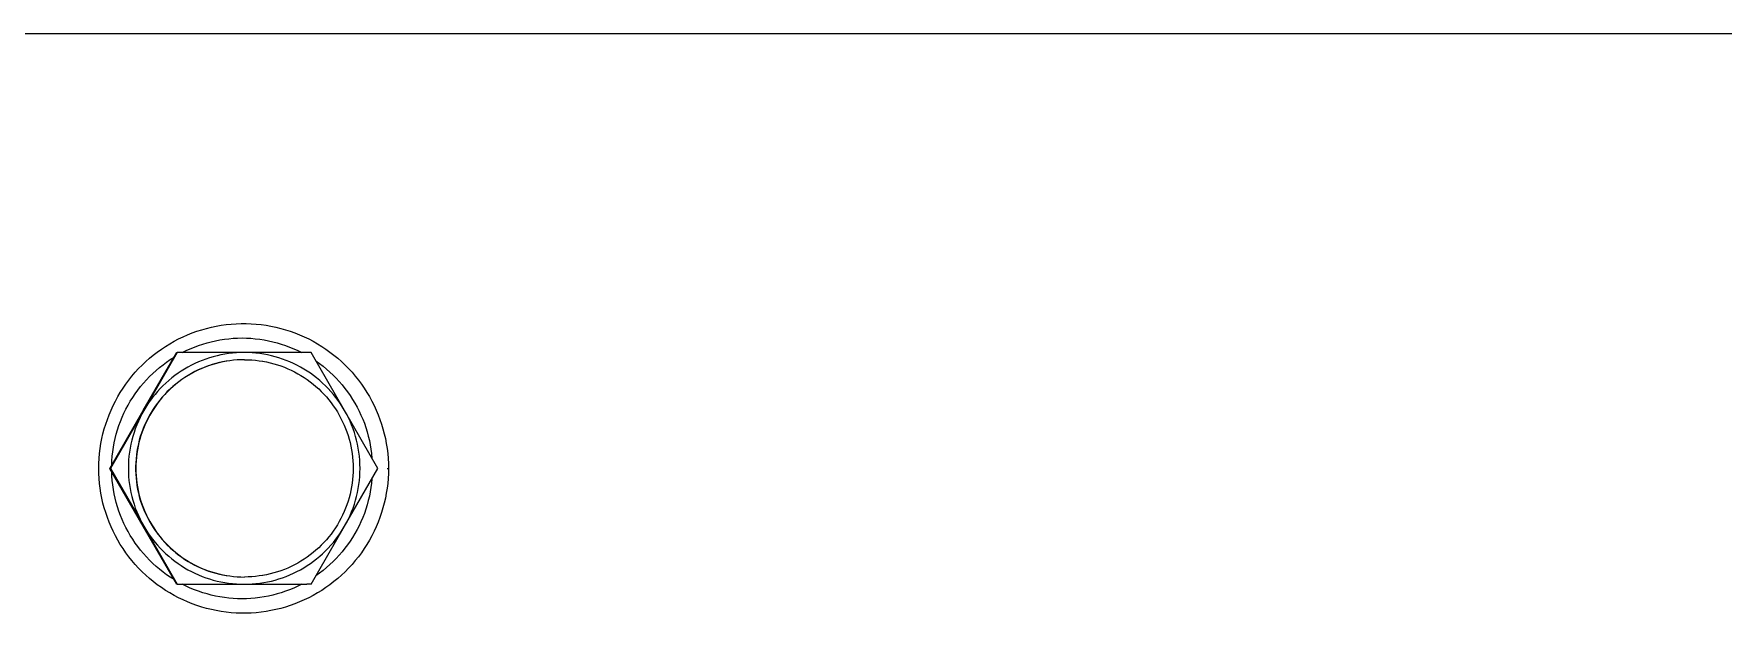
# Model space of a CAD drawing. Header units: inches. Extents: x -6 to 195, y -3 to 126.
# Drawn here: x 169.101 to 171.398, y 124.065 to 124.852 of the extents above; entities that cross this region are included whole.
import ezdxf

# ---------------------------------------------------------------- set-up
doc = ezdxf.new("R2010")
doc.units = ezdxf.units.IN
doc.layers.add('ZANO_R', color=7, linetype='Continuous', lineweight=0)

msp = doc.modelspace()

# ---------------------------------------------------------------- linework, layer by layer
at = {"layer": 'ZANO_R'}
for p, q in [((181.78803, 124.85223), (164.85911, 124.85223)), ((169.34946, 124.45499), (169.35615, 124.45616)), ((169.35615, 124.45616), (169.36288, 124.45709)), ((169.36288, 124.45709), (169.36964, 124.4578)), ((169.36964, 124.4578), (169.37642, 124.45826)), ((169.37642, 124.45826), (169.38321, 124.4585)), ((169.38321, 124.4585), (169.39001, 124.4585)), ((169.39001, 124.4585), (169.3968, 124.45826)), ((169.3968, 124.45826), (169.40358, 124.4578)), ((169.40358, 124.4578), (169.41034, 124.45709)), ((169.41034, 124.45709), (169.41707, 124.45616)), ((169.41707, 124.45616), (169.42377, 124.45499)), ((169.28623, 124.43101), (169.29214, 124.43438)), ((169.29214, 124.43438), (169.29815, 124.43753)), ((169.29815, 124.43753), (169.30428, 124.44048)), ((169.30428, 124.44048), (169.3105, 124.44322)), ((169.3105, 124.44322), (169.31681, 124.44574)), ((169.31681, 124.44574), (169.3232, 124.44804)), ((169.3232, 124.44804), (169.32967, 124.45011)), ((169.32967, 124.45011), (169.33621, 124.45197)), ((169.33621, 124.45197), (169.34281, 124.45359)), ((169.33688, 124.43233), (169.3427, 124.43385)), ((169.3427, 124.43385), (169.34858, 124.43517)), ((169.34281, 124.45359), (169.34946, 124.45499)), ((169.34858, 124.43517), (169.3545, 124.43629)), ((169.3545, 124.43629), (169.36045, 124.43721)), ((169.36045, 124.43721), (169.36643, 124.43792)), ((169.36643, 124.43792), (169.37243, 124.43843)), ((169.37243, 124.43843), (169.37844, 124.43874)), ((169.37844, 124.43874), (169.38446, 124.43884)), ((169.38446, 124.43884), (169.39048, 124.43874)), ((169.39048, 124.43874), (169.3965, 124.43843)), ((169.3965, 124.43843), (169.4025, 124.43792)), ((169.4025, 124.43792), (169.40848, 124.43721)), ((169.40848, 124.43721), (169.41443, 124.43629)), ((169.41443, 124.43629), (169.42035, 124.43517)), ((169.42035, 124.43517), (169.42622, 124.43385)), ((169.42377, 124.45499), (169.43042, 124.45359)), ((169.42622, 124.43385), (169.43205, 124.43233)), ((169.43042, 124.45359), (169.43701, 124.45197)), ((169.43701, 124.45197), (169.44355, 124.45011)), ((169.44355, 124.45011), (169.45002, 124.44804)), ((169.45002, 124.44804), (169.45642, 124.44574)), ((169.45642, 124.44574), (169.46273, 124.44322)), ((169.46273, 124.44322), (169.46895, 124.44048)), ((169.46895, 124.44048), (169.47507, 124.43753)), ((169.47507, 124.43753), (169.48109, 124.43438)), ((169.48109, 124.43438), (169.48699, 124.43101)), ((169.25023, 124.34042), (169.29576, 124.41916)), ((169.29641, 124.41916), (169.25102, 124.34042)), ((169.25355, 124.40675), (169.25864, 124.41125)), ((169.25864, 124.41125), (169.26388, 124.41558)), ((169.26388, 124.41558), (169.26926, 124.41973)), ((169.26926, 124.41973), (169.27479, 124.42368)), ((169.27479, 124.42368), (169.28045, 124.42745)), ((169.28045, 124.42745), (169.28623, 124.43101)), ((169.28698, 124.40961), (169.29213, 124.41288)), ((169.29576, 124.41916), (169.29641, 124.41916)), ((169.3874, 124.41916), (169.29641, 124.41916)), ((169.3033, 124.41916), (169.3087, 124.42183)), ((169.3087, 124.42183), (169.31418, 124.42431)), ((169.31418, 124.42431), (169.31975, 124.4266)), ((169.31975, 124.4266), (169.32539, 124.42871)), ((169.32539, 124.42871), (169.33111, 124.43062)), ((169.33521, 124.41026), (169.33022, 124.40841)), ((169.33111, 124.43062), (169.33688, 124.43233)), ((169.34026, 124.41194), (169.33521, 124.41026)), ((169.34536, 124.41344), (169.34026, 124.41194)), ((169.35051, 124.41478), (169.34536, 124.41344)), ((169.3557, 124.41593), (169.35051, 124.41478)), ((169.36093, 124.41692), (169.3557, 124.41593)), ((169.36619, 124.41772), (169.36093, 124.41692)), ((169.37147, 124.41835), (169.36619, 124.41772)), ((169.37677, 124.4188), (169.37147, 124.41835)), ((169.38208, 124.41907), (169.37677, 124.4188)), ((169.3874, 124.41916), (169.38208, 124.41907)), ((169.39272, 124.41907), (169.3874, 124.41916)), ((169.47274, 124.41916), (169.3874, 124.41916)), ((169.39803, 124.4188), (169.39272, 124.41907)), ((169.40333, 124.41835), (169.39803, 124.4188)), ((169.40862, 124.41772), (169.40333, 124.41835)), ((169.41388, 124.41692), (169.40862, 124.41772)), ((169.4191, 124.41593), (169.41388, 124.41692)), ((169.42429, 124.41478), (169.4191, 124.41593)), ((169.42944, 124.41344), (169.42429, 124.41478)), ((169.43455, 124.41194), (169.42944, 124.41344)), ((169.43205, 124.43233), (169.43782, 124.43062)), ((169.43959, 124.41026), (169.43455, 124.41194)), ((169.43782, 124.43062), (169.44353, 124.42871)), ((169.44458, 124.40841), (169.43959, 124.41026)), ((169.44353, 124.42871), (169.44917, 124.4266)), ((169.44917, 124.4266), (169.45474, 124.42431)), ((169.45474, 124.42431), (169.46023, 124.42183)), ((169.46023, 124.42183), (169.46563, 124.41916)), ((169.47825, 124.41916), (169.47274, 124.41916)), ((169.52378, 124.34042), (169.47825, 124.41916)), ((169.48699, 124.43101), (169.49278, 124.42745)), ((169.49278, 124.42745), (169.49844, 124.42368)), ((169.49844, 124.42368), (169.50396, 124.41973)), ((169.50396, 124.41973), (169.50935, 124.41558)), ((169.50935, 124.41558), (169.51458, 124.41125)), ((169.51458, 124.41125), (169.51967, 124.40675)), ((169.23061, 124.38174), (169.23485, 124.38705)), ((169.23485, 124.38705), (169.23927, 124.39221)), ((169.23927, 124.39221), (169.24386, 124.39722)), ((169.24386, 124.39722), (169.24863, 124.40207)), ((169.24863, 124.40207), (169.25355, 124.40675)), ((169.25872, 124.38648), (169.26309, 124.39074)), ((169.26309, 124.39074), (169.2676, 124.39484)), ((169.2676, 124.39484), (169.27225, 124.39878)), ((169.27225, 124.39878), (169.27704, 124.40256)), ((169.27704, 124.40256), (169.28195, 124.40617)), ((169.28195, 124.40617), (169.28698, 124.40961)), ((169.29313, 124.38782), (169.28892, 124.38456)), ((169.29744, 124.39093), (169.29313, 124.38782)), ((169.30186, 124.3939), (169.29744, 124.39093)), ((169.30637, 124.39671), (169.30186, 124.3939)), ((169.31098, 124.39937), (169.30637, 124.39671)), ((169.31117, 124.3881), (169.30681, 124.38536)), ((169.31114, 124.38782), (169.30688, 124.38513)), ((169.31567, 124.40187), (169.31098, 124.39937)), ((169.31549, 124.39037), (169.31114, 124.38782)), ((169.31562, 124.39068), (169.31117, 124.3881)), ((169.31993, 124.39276), (169.31549, 124.39037)), ((169.32016, 124.3931), (169.31562, 124.39068)), ((169.32045, 124.40422), (169.31567, 124.40187)), ((169.32444, 124.39501), (169.31993, 124.39276)), ((169.32478, 124.39536), (169.32016, 124.3931)), ((169.3253, 124.4064), (169.32045, 124.40422)), ((169.32903, 124.39709), (169.32444, 124.39501)), ((169.32947, 124.39747), (169.32478, 124.39536)), ((169.33022, 124.40841), (169.3253, 124.4064)), ((169.33369, 124.39902), (169.32903, 124.39709)), ((169.33424, 124.3994), (169.32947, 124.39747)), ((169.33841, 124.40079), (169.33369, 124.39902)), ((169.33907, 124.40117), (169.33424, 124.3994)), ((169.34319, 124.4024), (169.33841, 124.40079)), ((169.34396, 124.40277), (169.33907, 124.40117)), ((169.34802, 124.40384), (169.34319, 124.4024)), ((169.3489, 124.4042), (169.34396, 124.40277)), ((169.35289, 124.40512), (169.34802, 124.40384)), ((169.35389, 124.40546), (169.3489, 124.4042)), ((169.35781, 124.40623), (169.35289, 124.40512)), ((169.35892, 124.40654), (169.35389, 124.40546)), ((169.36276, 124.40717), (169.35781, 124.40623)), ((169.36398, 124.40744), (169.35892, 124.40654)), ((169.36774, 124.40794), (169.36276, 124.40717)), ((169.37275, 124.40854), (169.36774, 124.40794)), ((169.37777, 124.40897), (169.37275, 124.40854)), ((169.38281, 124.40923), (169.37777, 124.40897)), ((169.38785, 124.40932), (169.38281, 124.40923)), ((169.38785, 124.40932), (169.39289, 124.40923)), ((169.39289, 124.40923), (169.39792, 124.40897)), ((169.39792, 124.40897), (169.40295, 124.40854)), ((169.40295, 124.40854), (169.40795, 124.40794)), ((169.40795, 124.40794), (169.41293, 124.40717)), ((169.41209, 124.40731), (169.41471, 124.40685)), ((169.41293, 124.40717), (169.41789, 124.40623)), ((169.41789, 124.40623), (169.4228, 124.40512)), ((169.4228, 124.40512), (169.42768, 124.40384)), ((169.42768, 124.40384), (169.43251, 124.4024)), ((169.43251, 124.4024), (169.43729, 124.40079)), ((169.43729, 124.40079), (169.44201, 124.39902)), ((169.44201, 124.39902), (169.44667, 124.39709)), ((169.44951, 124.4064), (169.44458, 124.40841)), ((169.44667, 124.39709), (169.45126, 124.39501)), ((169.45436, 124.40422), (169.44951, 124.4064)), ((169.45126, 124.39501), (169.45577, 124.39276)), ((169.45913, 124.40187), (169.45436, 124.40422)), ((169.45577, 124.39276), (169.46021, 124.39037)), ((169.46383, 124.39937), (169.45913, 124.40187)), ((169.46021, 124.39037), (169.46456, 124.38782)), ((169.46843, 124.39671), (169.46383, 124.39937)), ((169.46456, 124.38782), (169.46882, 124.38513)), ((169.47295, 124.3939), (169.46843, 124.39671)), ((169.47737, 124.39093), (169.47295, 124.3939)), ((169.48168, 124.38782), (169.47737, 124.39093)), ((169.48589, 124.38456), (169.48168, 124.38782)), ((169.48495, 124.40759), (169.48988, 124.40407)), ((169.48988, 124.40407), (169.49468, 124.40039)), ((169.49468, 124.40039), (169.49935, 124.39654)), ((169.49935, 124.39654), (169.50389, 124.39254)), ((169.50389, 124.39254), (169.50829, 124.38838)), ((169.50829, 124.38838), (169.51254, 124.38408)), ((169.51967, 124.40675), (169.5246, 124.40207)), ((169.5246, 124.40207), (169.52936, 124.39722)), ((169.52936, 124.39722), (169.53396, 124.39221)), ((169.53396, 124.39221), (169.53837, 124.38705)), ((169.53837, 124.38705), (169.54261, 124.38174)), ((169.21557, 124.35912), (169.21904, 124.36497)), ((169.21904, 124.36497), (169.2227, 124.37069)), ((169.2227, 124.37069), (169.22656, 124.37628)), ((169.22656, 124.37628), (169.23061, 124.38174)), ((169.23921, 124.36311), (169.24279, 124.36805)), ((169.24279, 124.36805), (169.24653, 124.37286)), ((169.24653, 124.37286), (169.25044, 124.37754)), ((169.25044, 124.37754), (169.2545, 124.38208)), ((169.2545, 124.38208), (169.25872, 124.38648)), ((169.26966, 124.36626), (169.2662, 124.36222)), ((169.27326, 124.37018), (169.26966, 124.36626)), ((169.27699, 124.37397), (169.27326, 124.37018)), ((169.28085, 124.37763), (169.27699, 124.37397)), ((169.28289, 124.36593), (169.27933, 124.36223)), ((169.28345, 124.36607), (169.27995, 124.36245)), ((169.28483, 124.38117), (169.28085, 124.37763)), ((169.28659, 124.36951), (169.28289, 124.36593)), ((169.28708, 124.36958), (169.28345, 124.36607)), ((169.28892, 124.38456), (169.28483, 124.38117)), ((169.29041, 124.37296), (169.28659, 124.36951)), ((169.29082, 124.37295), (169.28708, 124.36958)), ((169.29434, 124.37627), (169.29041, 124.37296)), ((169.29468, 124.3762), (169.29082, 124.37295)), ((169.29839, 124.37945), (169.29434, 124.37627)), ((169.29864, 124.37932), (169.29468, 124.3762)), ((169.30255, 124.38248), (169.29839, 124.37945)), ((169.30271, 124.38229), (169.29864, 124.37932)), ((169.30681, 124.38536), (169.30255, 124.38248)), ((169.30688, 124.38513), (169.30271, 124.38229)), ((169.46882, 124.38513), (169.47299, 124.38229)), ((169.47299, 124.38229), (169.47706, 124.37932)), ((169.47706, 124.37932), (169.48102, 124.3762)), ((169.48102, 124.3762), (169.48488, 124.37295)), ((169.48488, 124.37295), (169.48862, 124.36958)), ((169.48998, 124.38117), (169.48589, 124.38456)), ((169.48862, 124.36958), (169.49224, 124.36607)), ((169.49396, 124.37763), (169.48998, 124.38117)), ((169.49224, 124.36607), (169.49575, 124.36245)), ((169.49781, 124.37397), (169.49396, 124.37763)), ((169.50154, 124.37018), (169.49781, 124.37397)), ((169.50514, 124.36626), (169.50154, 124.37018)), ((169.50861, 124.36222), (169.50514, 124.36626)), ((169.51254, 124.38408), (169.51665, 124.37964)), ((169.51665, 124.37964), (169.5206, 124.37505)), ((169.5206, 124.37505), (169.52439, 124.37034)), ((169.52439, 124.37034), (169.52802, 124.36549)), ((169.52802, 124.36549), (169.53149, 124.36053)), ((169.54261, 124.38174), (169.54666, 124.37628)), ((169.54666, 124.37628), (169.55052, 124.37069)), ((169.55052, 124.37069), (169.55419, 124.36497)), ((169.55419, 124.36497), (169.55765, 124.35912)), ((169.20642, 124.34092), (169.20926, 124.34709)), ((169.20926, 124.34709), (169.21231, 124.35316)), ((169.21231, 124.35316), (169.21557, 124.35912)), ((169.22399, 124.33675), (169.22667, 124.34222)), ((169.22667, 124.34222), (169.22953, 124.3476)), ((169.22953, 124.3476), (169.23258, 124.35288)), ((169.23258, 124.35288), (169.23581, 124.35806)), ((169.23581, 124.35806), (169.23921, 124.36311)), ((169.25376, 124.34498), (169.25102, 124.34042)), ((169.25665, 124.34945), (169.25376, 124.34498)), ((169.25969, 124.35381), (169.25665, 124.34945)), ((169.26287, 124.35807), (169.25969, 124.35381)), ((169.26353, 124.34197), (169.26081, 124.3376)), ((169.2644, 124.34265), (169.2617, 124.33839)), ((169.2662, 124.36222), (169.26287, 124.35807)), ((169.2664, 124.34623), (169.26353, 124.34197)), ((169.26723, 124.34682), (169.2644, 124.34265)), ((169.26942, 124.3504), (169.2664, 124.34623)), ((169.27021, 124.35089), (169.26723, 124.34682)), ((169.27259, 124.35446), (169.26942, 124.3504)), ((169.27332, 124.35485), (169.27021, 124.35089)), ((169.27589, 124.3584), (169.27259, 124.35446)), ((169.27657, 124.35871), (169.27332, 124.35485)), ((169.27933, 124.36223), (169.27589, 124.3584)), ((169.27995, 124.36245), (169.27657, 124.35871)), ((169.49575, 124.36245), (169.49912, 124.35871)), ((169.49912, 124.35871), (169.50237, 124.35485)), ((169.50237, 124.35485), (169.50549, 124.35089)), ((169.50549, 124.35089), (169.50846, 124.34682)), ((169.50846, 124.34682), (169.5113, 124.34265)), ((169.51193, 124.35807), (169.50861, 124.36222)), ((169.5113, 124.34265), (169.51399, 124.33839)), ((169.51512, 124.35381), (169.51193, 124.35807)), ((169.51816, 124.34945), (169.51512, 124.35381)), ((169.52105, 124.34498), (169.51816, 124.34945)), ((169.52378, 124.34042), (169.52105, 124.34498)), ((169.53149, 124.36053), (169.53478, 124.35545)), ((169.53478, 124.35545), (169.53789, 124.35026)), ((169.53789, 124.35026), (169.54083, 124.34497)), ((169.54083, 124.34497), (169.54358, 124.33958)), ((169.55765, 124.35912), (169.56091, 124.35316)), ((169.56091, 124.35316), (169.56397, 124.34709)), ((169.56397, 124.34709), (169.56681, 124.34092)), ((169.19722, 124.31536), (169.19919, 124.32186)), ((169.19919, 124.32186), (169.20138, 124.32829)), ((169.20138, 124.32829), (169.20379, 124.33465)), ((169.20379, 124.33465), (169.20642, 124.34092)), ((169.20484, 124.26168), (169.25023, 124.34042)), ((169.25102, 124.34042), (169.20549, 124.26168)), ((169.2152, 124.31402), (169.21711, 124.31981)), ((169.21711, 124.31981), (169.2192, 124.32553)), ((169.2192, 124.32553), (169.2215, 124.33118)), ((169.2215, 124.33118), (169.22399, 124.33675)), ((169.24139, 124.32067), (169.23942, 124.31554)), ((169.24354, 124.32573), (169.24139, 124.32067)), ((169.24586, 124.33071), (169.24354, 124.32573)), ((169.24836, 124.33561), (169.24586, 124.33071)), ((169.25102, 124.34042), (169.24836, 124.33561)), ((169.25149, 124.31927), (169.24956, 124.3145)), ((169.25243, 124.3205), (169.2505, 124.31584)), ((169.25358, 124.32397), (169.25149, 124.31927)), ((169.25452, 124.32509), (169.25243, 124.3205)), ((169.25583, 124.3286), (169.25358, 124.32397)), ((169.25676, 124.3296), (169.25452, 124.32509)), ((169.25824, 124.33314), (169.25583, 124.3286)), ((169.25916, 124.33404), (169.25676, 124.3296)), ((169.26081, 124.3376), (169.25824, 124.33314)), ((169.2617, 124.33839), (169.25916, 124.33404)), ((169.51399, 124.33839), (169.51654, 124.33404)), ((169.51654, 124.33404), (169.51893, 124.3296)), ((169.51893, 124.3296), (169.52118, 124.32509)), ((169.52118, 124.32509), (169.52326, 124.3205)), ((169.52326, 124.3205), (169.52519, 124.31584)), ((169.52645, 124.33561), (169.52378, 124.34042)), ((169.56917, 124.26168), (169.52378, 124.34042)), ((169.52894, 124.33071), (169.52645, 124.33561)), ((169.53127, 124.32573), (169.52894, 124.33071)), ((169.53341, 124.32067), (169.53127, 124.32573)), ((169.53538, 124.31554), (169.53341, 124.32067)), ((169.54358, 124.33958), (169.54615, 124.3341)), ((169.54615, 124.3341), (169.54853, 124.32854)), ((169.54853, 124.32854), (169.55072, 124.3229)), ((169.55072, 124.3229), (169.55271, 124.31718)), ((169.56681, 124.34092), (169.56944, 124.33465)), ((169.56944, 124.33465), (169.57185, 124.32829)), ((169.57185, 124.32829), (169.57404, 124.32186)), ((169.57404, 124.32186), (169.576, 124.31536)), ((169.19164, 124.28877), (169.19269, 124.29549)), ((169.19269, 124.29549), (169.19397, 124.30216)), ((169.19397, 124.30216), (169.19548, 124.30879)), ((169.19548, 124.30879), (169.19722, 124.31536)), ((169.20962, 124.2903), (169.21071, 124.2963)), ((169.21071, 124.2963), (169.21201, 124.30225)), ((169.21201, 124.30225), (169.2135, 124.30816)), ((169.2135, 124.30816), (169.2152, 124.31402)), ((169.2346, 124.29978), (169.23337, 124.29442)), ((169.23602, 124.30509), (169.2346, 124.29978)), ((169.23763, 124.31034), (169.23602, 124.30509)), ((169.23942, 124.31554), (169.23763, 124.31034)), ((169.24441, 124.29663), (169.2433, 124.29172)), ((169.2448, 124.29983), (169.24356, 124.29483)), ((169.24569, 124.30151), (169.24441, 124.29663)), ((169.24622, 124.30477), (169.2448, 124.29983)), ((169.24713, 124.30634), (169.24569, 124.30151)), ((169.24781, 124.30967), (169.24622, 124.30477)), ((169.24874, 124.31112), (169.24713, 124.30634)), ((169.24956, 124.3145), (169.24781, 124.30967)), ((169.2505, 124.31584), (169.24874, 124.31112)), ((169.52519, 124.31584), (169.52696, 124.31112)), ((169.52696, 124.31112), (169.52857, 124.30634)), ((169.52857, 124.30634), (169.53001, 124.30151)), ((169.53001, 124.30151), (169.53129, 124.29663)), ((169.53129, 124.29663), (169.5324, 124.29172)), ((169.53717, 124.31034), (169.53538, 124.31554)), ((169.53878, 124.30509), (169.53717, 124.31034)), ((169.5402, 124.29978), (169.53878, 124.30509)), ((169.54144, 124.29442), (169.5402, 124.29978)), ((169.55271, 124.31718), (169.55451, 124.3114)), ((169.55451, 124.3114), (169.55611, 124.30557)), ((169.55611, 124.30557), (169.5575, 124.29968)), ((169.5575, 124.29968), (169.5587, 124.29375)), ((169.576, 124.31536), (169.57774, 124.30879)), ((169.57774, 124.30879), (169.57925, 124.30216)), ((169.57925, 124.30216), (169.58054, 124.29549)), ((169.58054, 124.29549), (169.58159, 124.28877)), ((169.18988, 124.26847), (169.19023, 124.27526)), ((169.19023, 124.27526), (169.19082, 124.28203)), ((169.19082, 124.28203), (169.19164, 124.28877)), ((169.20735, 124.26604), (169.20761, 124.27213)), ((169.20761, 124.27213), (169.20807, 124.27821)), ((169.20807, 124.27821), (169.20874, 124.28426)), ((169.20874, 124.28426), (169.20962, 124.2903)), ((169.23031, 124.27266), (169.23002, 124.26717)), ((169.23079, 124.27814), (169.23031, 124.27266)), ((169.23146, 124.28359), (169.23079, 124.27814)), ((169.23232, 124.28902), (169.23146, 124.28359)), ((169.23337, 124.29442), (169.23232, 124.28902)), ((169.24035, 124.27452), (169.23999, 124.26939)), ((169.24089, 124.27964), (169.24035, 124.27452)), ((169.24099, 124.27678), (169.24056, 124.27175)), ((169.2416, 124.28473), (169.24089, 124.27964)), ((169.24159, 124.28178), (169.24099, 124.27678)), ((169.24236, 124.28676), (169.24159, 124.28178)), ((169.24249, 124.2898), (169.2416, 124.28473)), ((169.2433, 124.29172), (169.24236, 124.28676)), ((169.24356, 124.29483), (169.24249, 124.2898)), ((169.5324, 124.29172), (169.53334, 124.28676)), ((169.53334, 124.28676), (169.53411, 124.28178)), ((169.53411, 124.28178), (169.53471, 124.27678)), ((169.53471, 124.27678), (169.53514, 124.27175)), ((169.54249, 124.28902), (169.54144, 124.29442)), ((169.54335, 124.28359), (169.54249, 124.28902)), ((169.54402, 124.27814), (169.54335, 124.28359)), ((169.5445, 124.27266), (169.54402, 124.27814)), ((169.54479, 124.26717), (169.5445, 124.27266)), ((169.5587, 124.29375), (169.5597, 124.28778)), ((169.5597, 124.28778), (169.56048, 124.28178)), ((169.56048, 124.28178), (169.56107, 124.27575)), ((169.58159, 124.28877), (169.58241, 124.28203)), ((169.58241, 124.28203), (169.58299, 124.27526)), ((169.58299, 124.27526), (169.58334, 124.26847)), ((169.18976, 124.26168), (169.18988, 124.26847)), ((169.18988, 124.25488), (169.18976, 124.26168)), ((169.19023, 124.2481), (169.18988, 124.25488)), ((169.25023, 124.18294), (169.20484, 124.26168)), ((169.20484, 124.26168), (169.20549, 124.26168)), ((169.20549, 124.26168), (169.25102, 124.18294)), ((169.20761, 124.25123), (169.20735, 124.25732)), ((169.20807, 124.24515), (169.20761, 124.25123)), ((169.23002, 124.26717), (169.22992, 124.26168)), ((169.22992, 124.26168), (169.23002, 124.25618)), ((169.23002, 124.25618), (169.23031, 124.25069)), ((169.23031, 124.25069), (169.23079, 124.24522)), ((169.23999, 124.26939), (169.23981, 124.26425)), ((169.23981, 124.26425), (169.23981, 124.25911)), ((169.23981, 124.25911), (169.23999, 124.25396)), ((169.23999, 124.25396), (169.24035, 124.24883)), ((169.2403, 124.26672), (169.24021, 124.26168)), ((169.24021, 124.26168), (169.2403, 124.25664)), ((169.24056, 124.27175), (169.2403, 124.26672)), ((169.2403, 124.25664), (169.24056, 124.2516)), ((169.24056, 124.2516), (169.24099, 124.24658)), ((169.52378, 124.18294), (169.56917, 124.26168)), ((169.53514, 124.2516), (169.53471, 124.24658)), ((169.53514, 124.27175), (169.5354, 124.26672)), ((169.5354, 124.25664), (169.53514, 124.2516)), ((169.5354, 124.26672), (169.53549, 124.26168)), ((169.53549, 124.26168), (169.5354, 124.25664)), ((169.54402, 124.24522), (169.5445, 124.25069)), ((169.5445, 124.25069), (169.54479, 124.25618)), ((169.54488, 124.26168), (169.54479, 124.26717)), ((169.54479, 124.25618), (169.54488, 124.26168)), ((169.58188, 124.26168), (169.58346, 124.26168)), ((169.58334, 124.25488), (169.58299, 124.2481)), ((169.58334, 124.26847), (169.58346, 124.26168)), ((169.58346, 124.26168), (169.58334, 124.25488)), ((169.19082, 124.24133), (169.19023, 124.2481)), ((169.19164, 124.23458), (169.19082, 124.24133)), ((169.19269, 124.22787), (169.19164, 124.23458)), ((169.19397, 124.22119), (169.19269, 124.22787)), ((169.20874, 124.23909), (169.20807, 124.24515)), ((169.20962, 124.23306), (169.20874, 124.23909)), ((169.21071, 124.22706), (169.20962, 124.23306)), ((169.21201, 124.2211), (169.21071, 124.22706)), ((169.23079, 124.24522), (169.23146, 124.23976)), ((169.23146, 124.23976), (169.23232, 124.23433)), ((169.23232, 124.23433), (169.23337, 124.22894)), ((169.23337, 124.22894), (169.2346, 124.22358)), ((169.24035, 124.24883), (169.24089, 124.24372)), ((169.24089, 124.24372), (169.2416, 124.23862)), ((169.24099, 124.24658), (169.24159, 124.24157)), ((169.24159, 124.24157), (169.24236, 124.23659)), ((169.2416, 124.23862), (169.24249, 124.23355)), ((169.24236, 124.23659), (169.2433, 124.23164)), ((169.24249, 124.23355), (169.24356, 124.22852)), ((169.2433, 124.23164), (169.24441, 124.22672)), ((169.24356, 124.22852), (169.2448, 124.22353)), ((169.24441, 124.22672), (169.24569, 124.22185)), ((169.53129, 124.22672), (169.53001, 124.22185)), ((169.5324, 124.23164), (169.53129, 124.22672)), ((169.53334, 124.23659), (169.5324, 124.23164)), ((169.53411, 124.24157), (169.53334, 124.23659)), ((169.53471, 124.24658), (169.53411, 124.24157)), ((169.5402, 124.22358), (169.54144, 124.22894)), ((169.54144, 124.22894), (169.54249, 124.23433)), ((169.54249, 124.23433), (169.54335, 124.23976)), ((169.54335, 124.23976), (169.54402, 124.24522)), ((169.5587, 124.22961), (169.5575, 124.22368)), ((169.5597, 124.23558), (169.5587, 124.22961)), ((169.56048, 124.24158), (169.5597, 124.23558)), ((169.56107, 124.2476), (169.56048, 124.24158)), ((169.58054, 124.22787), (169.57925, 124.22119)), ((169.58159, 124.23458), (169.58054, 124.22787)), ((169.58241, 124.24133), (169.58159, 124.23458)), ((169.58299, 124.2481), (169.58241, 124.24133)), ((169.19548, 124.21457), (169.19397, 124.22119)), ((169.19722, 124.208), (169.19548, 124.21457)), ((169.19919, 124.20149), (169.19722, 124.208)), ((169.2135, 124.21519), (169.21201, 124.2211)), ((169.2152, 124.20934), (169.2135, 124.21519)), ((169.21711, 124.20355), (169.2152, 124.20934)), ((169.2192, 124.19782), (169.21711, 124.20355)), ((169.2346, 124.22358), (169.23602, 124.21827)), ((169.23602, 124.21827), (169.23763, 124.21301)), ((169.23763, 124.21301), (169.23942, 124.20782)), ((169.23942, 124.20782), (169.24139, 124.20268)), ((169.2448, 124.22353), (169.24622, 124.21858)), ((169.24569, 124.22185), (169.24713, 124.21702)), ((169.24622, 124.21858), (169.24781, 124.21369)), ((169.24713, 124.21702), (169.24874, 124.21224)), ((169.24781, 124.21369), (169.24956, 124.20885)), ((169.24874, 124.21224), (169.2505, 124.20752)), ((169.24956, 124.20885), (169.25149, 124.20408)), ((169.2505, 124.20752), (169.25243, 124.20286)), ((169.25149, 124.20408), (169.25358, 124.19938)), ((169.52519, 124.20752), (169.52326, 124.20286)), ((169.52696, 124.21224), (169.52519, 124.20752)), ((169.52857, 124.21702), (169.52696, 124.21224)), ((169.53001, 124.22185), (169.52857, 124.21702)), ((169.53341, 124.20268), (169.53538, 124.20782)), ((169.53538, 124.20782), (169.53717, 124.21301)), ((169.53717, 124.21301), (169.53878, 124.21827)), ((169.53878, 124.21827), (169.5402, 124.22358)), ((169.55271, 124.20617), (169.55072, 124.20046)), ((169.55451, 124.21195), (169.55271, 124.20617)), ((169.55611, 124.21779), (169.55451, 124.21195)), ((169.5575, 124.22368), (169.55611, 124.21779)), ((169.576, 124.208), (169.57404, 124.20149)), ((169.57774, 124.21457), (169.576, 124.208)), ((169.57925, 124.22119), (169.57774, 124.21457)), ((169.20138, 124.19506), (169.19919, 124.20149)), ((169.20379, 124.18871), (169.20138, 124.19506)), ((169.20642, 124.18244), (169.20379, 124.18871)), ((169.20926, 124.17627), (169.20642, 124.18244)), ((169.2215, 124.19218), (169.2192, 124.19782)), ((169.22399, 124.18661), (169.2215, 124.19218)), ((169.22667, 124.18113), (169.22399, 124.18661)), ((169.22953, 124.17575), (169.22667, 124.18113)), ((169.24139, 124.20268), (169.24354, 124.19762)), ((169.24354, 124.19762), (169.24586, 124.19264)), ((169.24586, 124.19264), (169.24836, 124.18775)), ((169.24836, 124.18775), (169.25102, 124.18294)), ((169.29576, 124.1042), (169.25023, 124.18294)), ((169.25102, 124.18294), (169.25376, 124.17838)), ((169.25102, 124.18294), (169.29641, 124.1042)), ((169.25243, 124.20286), (169.25452, 124.19827)), ((169.25358, 124.19938), (169.25583, 124.19476)), ((169.25452, 124.19827), (169.25676, 124.19376)), ((169.25583, 124.19476), (169.25824, 124.19021)), ((169.25676, 124.19376), (169.25916, 124.18932)), ((169.25824, 124.19021), (169.26081, 124.18575)), ((169.25916, 124.18932), (169.2617, 124.18497)), ((169.26081, 124.18575), (169.26353, 124.18139)), ((169.2617, 124.18497), (169.2644, 124.18071)), ((169.26353, 124.18139), (169.2664, 124.17712)), ((169.2644, 124.18071), (169.26723, 124.17654)), ((169.47825, 124.1042), (169.52378, 124.18294)), ((169.5113, 124.18071), (169.50846, 124.17654)), ((169.51399, 124.18497), (169.5113, 124.18071)), ((169.51654, 124.18932), (169.51399, 124.18497)), ((169.51893, 124.19375), (169.51654, 124.18932)), ((169.52118, 124.19827), (169.51893, 124.19375)), ((169.52105, 124.17838), (169.52378, 124.18294)), ((169.52326, 124.20286), (169.52118, 124.19827)), ((169.52378, 124.18294), (169.52645, 124.18775)), ((169.52645, 124.18775), (169.52894, 124.19264)), ((169.52894, 124.19264), (169.53127, 124.19762)), ((169.53127, 124.19762), (169.53341, 124.20268)), ((169.54358, 124.18377), (169.54083, 124.17838)), ((169.54615, 124.18925), (169.54358, 124.18377)), ((169.54853, 124.19482), (169.54615, 124.18925)), ((169.55072, 124.20046), (169.54853, 124.19482)), ((169.56681, 124.18244), (169.56397, 124.17627)), ((169.56944, 124.18871), (169.56681, 124.18244)), ((169.57185, 124.19506), (169.56944, 124.18871)), ((169.57404, 124.20149), (169.57185, 124.19506)), ((169.21231, 124.1702), (169.20926, 124.17627)), ((169.21557, 124.16424), (169.21231, 124.1702)), ((169.21904, 124.15839), (169.21557, 124.16424)), ((169.2227, 124.15267), (169.21904, 124.15839)), ((169.23258, 124.17047), (169.22953, 124.17575)), ((169.23581, 124.1653), (169.23258, 124.17047)), ((169.23921, 124.16024), (169.23581, 124.1653)), ((169.24279, 124.1553), (169.23921, 124.16024)), ((169.25376, 124.17838), (169.25665, 124.17391)), ((169.25665, 124.17391), (169.25969, 124.16954)), ((169.25969, 124.16954), (169.26287, 124.16528)), ((169.26287, 124.16528), (169.2662, 124.16113)), ((169.2662, 124.16113), (169.26966, 124.1571)), ((169.2664, 124.17712), (169.26942, 124.17296)), ((169.26723, 124.17654), (169.27021, 124.17247)), ((169.26942, 124.17296), (169.27259, 124.1689)), ((169.27021, 124.17247), (169.27332, 124.16851)), ((169.27259, 124.1689), (169.27589, 124.16495)), ((169.27332, 124.16851), (169.27657, 124.16465)), ((169.27589, 124.16495), (169.27933, 124.16113)), ((169.27657, 124.16465), (169.27995, 124.16091)), ((169.27933, 124.16113), (169.28289, 124.15742)), ((169.27995, 124.16091), (169.28345, 124.15728)), ((169.28289, 124.15742), (169.28659, 124.15384)), ((169.28345, 124.15728), (169.28708, 124.15378)), ((169.49224, 124.15728), (169.48862, 124.15378)), ((169.49575, 124.16091), (169.49224, 124.15728)), ((169.49912, 124.16465), (169.49575, 124.16091)), ((169.50237, 124.16851), (169.49912, 124.16465)), ((169.50549, 124.17247), (169.50237, 124.16851)), ((169.50514, 124.1571), (169.50861, 124.16113)), ((169.50846, 124.17654), (169.50549, 124.17247)), ((169.50861, 124.16113), (169.51193, 124.16528)), ((169.51193, 124.16528), (169.51512, 124.16954)), ((169.51512, 124.16954), (169.51816, 124.17391)), ((169.51816, 124.17391), (169.52105, 124.17838)), ((169.52802, 124.15786), (169.52439, 124.15302)), ((169.53149, 124.16283), (169.52802, 124.15786)), ((169.53478, 124.1679), (169.53149, 124.16283)), ((169.53789, 124.17309), (169.53478, 124.1679)), ((169.54083, 124.17838), (169.53789, 124.17309)), ((169.55419, 124.15839), (169.55052, 124.15267)), ((169.55765, 124.16424), (169.55419, 124.15839)), ((169.56091, 124.1702), (169.55765, 124.16424)), ((169.56397, 124.17627), (169.56091, 124.1702)), ((169.22656, 124.14707), (169.2227, 124.15267)), ((169.23061, 124.14162), (169.22656, 124.14707)), ((169.23485, 124.13631), (169.23061, 124.14162)), ((169.23927, 124.13114), (169.23485, 124.13631)), ((169.24653, 124.15049), (169.24279, 124.1553)), ((169.25044, 124.14581), (169.24653, 124.15049)), ((169.2545, 124.14127), (169.25044, 124.14581)), ((169.25872, 124.13687), (169.2545, 124.14127)), ((169.26309, 124.13262), (169.25872, 124.13687)), ((169.26966, 124.1571), (169.27326, 124.15318)), ((169.27326, 124.15318), (169.27699, 124.14939)), ((169.27699, 124.14939), (169.28085, 124.14572)), ((169.28085, 124.14572), (169.28483, 124.14219)), ((169.28483, 124.14219), (169.28892, 124.13879)), ((169.28659, 124.15384), (169.29041, 124.15039)), ((169.28708, 124.15378), (169.29082, 124.1504)), ((169.28892, 124.13879), (169.29313, 124.13554)), ((169.29041, 124.15039), (169.29434, 124.14708)), ((169.29082, 124.1504), (169.29468, 124.14715)), ((169.29313, 124.13554), (169.29744, 124.13242)), ((169.29434, 124.14708), (169.29839, 124.14391)), ((169.29468, 124.14715), (169.29864, 124.14404)), ((169.29839, 124.14391), (169.30255, 124.14088)), ((169.29864, 124.14404), (169.30271, 124.14106)), ((169.30255, 124.14088), (169.30681, 124.13799)), ((169.30271, 124.14106), (169.30688, 124.13823)), ((169.30681, 124.13799), (169.31117, 124.13526)), ((169.30688, 124.13823), (169.31114, 124.13553)), ((169.31114, 124.13553), (169.31549, 124.13299)), ((169.31117, 124.13526), (169.31562, 124.13268)), ((169.46456, 124.13553), (169.46021, 124.13299)), ((169.46882, 124.13823), (169.46456, 124.13553)), ((169.47299, 124.14106), (169.46882, 124.13823)), ((169.47706, 124.14404), (169.47299, 124.14106)), ((169.48102, 124.14715), (169.47706, 124.14404)), ((169.47737, 124.13242), (169.48168, 124.13554)), ((169.48488, 124.1504), (169.48102, 124.14715)), ((169.48168, 124.13554), (169.48589, 124.13879)), ((169.48862, 124.15378), (169.48488, 124.1504)), ((169.48589, 124.13879), (169.48998, 124.14219)), ((169.48998, 124.14219), (169.49396, 124.14572)), ((169.49396, 124.14572), (169.49781, 124.14939)), ((169.49781, 124.14939), (169.50154, 124.15318)), ((169.50154, 124.15318), (169.50514, 124.1571)), ((169.50829, 124.13497), (169.50389, 124.13082)), ((169.51254, 124.13927), (169.50829, 124.13497)), ((169.51665, 124.14372), (169.51254, 124.13927)), ((169.5206, 124.1483), (169.51665, 124.14372)), ((169.52439, 124.15302), (169.5206, 124.1483)), ((169.53837, 124.13631), (169.53396, 124.13114)), ((169.54261, 124.14162), (169.53837, 124.13631)), ((169.54666, 124.14707), (169.54261, 124.14162)), ((169.55052, 124.15267), (169.54666, 124.14707)), ((169.24386, 124.12613), (169.23927, 124.13114)), ((169.24863, 124.12129), (169.24386, 124.12613)), ((169.25355, 124.11661), (169.24863, 124.12129)), ((169.25864, 124.1121), (169.25355, 124.11661)), ((169.26388, 124.10777), (169.25864, 124.1121)), ((169.2676, 124.12852), (169.26309, 124.13262)), ((169.27225, 124.12458), (169.2676, 124.12852)), ((169.27704, 124.1208), (169.27225, 124.12458)), ((169.28195, 124.11719), (169.27704, 124.1208)), ((169.28698, 124.11374), (169.28195, 124.11719)), ((169.29213, 124.11048), (169.28698, 124.11374)), ((169.29744, 124.13242), (169.30186, 124.12946)), ((169.30186, 124.12946), (169.30637, 124.12665)), ((169.30637, 124.12665), (169.31098, 124.12399)), ((169.31098, 124.12399), (169.31567, 124.12148)), ((169.31549, 124.13299), (169.31993, 124.13059)), ((169.31562, 124.13268), (169.32016, 124.13026)), ((169.31567, 124.12148), (169.32045, 124.11914)), ((169.31993, 124.13059), (169.32444, 124.12835)), ((169.32016, 124.13026), (169.32478, 124.12799)), ((169.32045, 124.11914), (169.3253, 124.11696)), ((169.32444, 124.12835), (169.32903, 124.12626)), ((169.32478, 124.12799), (169.32947, 124.12589)), ((169.3253, 124.11696), (169.33022, 124.11495)), ((169.32903, 124.12626), (169.33369, 124.12433)), ((169.32947, 124.12589), (169.33424, 124.12395)), ((169.33022, 124.11495), (169.33521, 124.1131)), ((169.33369, 124.12433), (169.33841, 124.12256)), ((169.33424, 124.12395), (169.33907, 124.12218)), ((169.33521, 124.1131), (169.34026, 124.11142)), ((169.33841, 124.12256), (169.34319, 124.12096)), ((169.33907, 124.12218), (169.34396, 124.12058)), ((169.34026, 124.11142), (169.34536, 124.10991)), ((169.34319, 124.12096), (169.34802, 124.11952)), ((169.34396, 124.12058), (169.3489, 124.11916)), ((169.34802, 124.11952), (169.35289, 124.11824)), ((169.3489, 124.11916), (169.35389, 124.1179)), ((169.35289, 124.11824), (169.35781, 124.11713)), ((169.35389, 124.1179), (169.35892, 124.11682)), ((169.35781, 124.11713), (169.36276, 124.11619)), ((169.35892, 124.11682), (169.36398, 124.11591)), ((169.36276, 124.11619), (169.36774, 124.11542)), ((169.36774, 124.11542), (169.37275, 124.11481)), ((169.37275, 124.11481), (169.37777, 124.11438)), ((169.37777, 124.11438), (169.38281, 124.11413)), ((169.38281, 124.11413), (169.38785, 124.11404)), ((169.39289, 124.11413), (169.38785, 124.11404)), ((169.39792, 124.11438), (169.39289, 124.11413)), ((169.40295, 124.11481), (169.39792, 124.11438)), ((169.40795, 124.11542), (169.40295, 124.11481)), ((169.41293, 124.11619), (169.40795, 124.11542)), ((169.41471, 124.1165), (169.41209, 124.11604)), ((169.41789, 124.11713), (169.41293, 124.11619)), ((169.4228, 124.11824), (169.41789, 124.11713)), ((169.42768, 124.11951), (169.4228, 124.11824)), ((169.43251, 124.12096), (169.42768, 124.11951)), ((169.42944, 124.10991), (169.43455, 124.11142)), ((169.43729, 124.12256), (169.43251, 124.12096)), ((169.43455, 124.11142), (169.43959, 124.1131)), ((169.44201, 124.12433), (169.43729, 124.12256)), ((169.43959, 124.1131), (169.44458, 124.11495)), ((169.44667, 124.12626), (169.44201, 124.12433)), ((169.44458, 124.11495), (169.44951, 124.11696)), ((169.45126, 124.12835), (169.44667, 124.12626)), ((169.44951, 124.11696), (169.45436, 124.11914)), ((169.45577, 124.13059), (169.45126, 124.12835)), ((169.45436, 124.11914), (169.45913, 124.12148)), ((169.46021, 124.13299), (169.45577, 124.13059)), ((169.45913, 124.12148), (169.46383, 124.12399)), ((169.46383, 124.12399), (169.46843, 124.12665)), ((169.46843, 124.12665), (169.47295, 124.12946)), ((169.47295, 124.12946), (169.47737, 124.13242)), ((169.48988, 124.11928), (169.48495, 124.11577)), ((169.49468, 124.12297), (169.48988, 124.11928)), ((169.49935, 124.12681), (169.49468, 124.12297)), ((169.50389, 124.13082), (169.49935, 124.12681)), ((169.51458, 124.1121), (169.50935, 124.10777)), ((169.51967, 124.11661), (169.51458, 124.1121)), ((169.5246, 124.12129), (169.51967, 124.11661)), ((169.52936, 124.12613), (169.5246, 124.12129)), ((169.53396, 124.13114), (169.52936, 124.12613)), ((169.26926, 124.10363), (169.26388, 124.10777)), ((169.27479, 124.09967), (169.26926, 124.10363)), ((169.28045, 124.09591), (169.27479, 124.09967)), ((169.28623, 124.09234), (169.28045, 124.09591)), ((169.29214, 124.08898), (169.28623, 124.09234)), ((169.29815, 124.08582), (169.29214, 124.08898)), ((169.29641, 124.1042), (169.29576, 124.1042)), ((169.29641, 124.1042), (169.3874, 124.1042)), ((169.3087, 124.10153), (169.3033, 124.1042)), ((169.31418, 124.09905), (169.3087, 124.10153)), ((169.31975, 124.09675), (169.31418, 124.09905)), ((169.32539, 124.09465), (169.31975, 124.09675)), ((169.33111, 124.09274), (169.32539, 124.09465)), ((169.33688, 124.09102), (169.33111, 124.09274)), ((169.3427, 124.0895), (169.33688, 124.09102)), ((169.34858, 124.08818), (169.3427, 124.0895)), ((169.34536, 124.10991), (169.35051, 124.10858)), ((169.35051, 124.10858), (169.3557, 124.10742)), ((169.3557, 124.10742), (169.36093, 124.10644)), ((169.36093, 124.10644), (169.36619, 124.10563)), ((169.36619, 124.10563), (169.37147, 124.10501)), ((169.37147, 124.10501), (169.37677, 124.10456)), ((169.37677, 124.10456), (169.38208, 124.10429)), ((169.38208, 124.10429), (169.3874, 124.1042)), ((169.3874, 124.1042), (169.39272, 124.10429)), ((169.3874, 124.1042), (169.47274, 124.1042)), ((169.39272, 124.10429), (169.39803, 124.10456)), ((169.39803, 124.10456), (169.40333, 124.10501)), ((169.40333, 124.10501), (169.40862, 124.10563)), ((169.40862, 124.10563), (169.41388, 124.10644)), ((169.41388, 124.10644), (169.4191, 124.10742)), ((169.4191, 124.10742), (169.42429, 124.10858)), ((169.42622, 124.0895), (169.42035, 124.08818)), ((169.42429, 124.10858), (169.42944, 124.10991)), ((169.43205, 124.09102), (169.42622, 124.0895)), ((169.43782, 124.09274), (169.43205, 124.09102)), ((169.44353, 124.09465), (169.43782, 124.09274)), ((169.44917, 124.09675), (169.44353, 124.09465)), ((169.45474, 124.09905), (169.44917, 124.09675)), ((169.46023, 124.10153), (169.45474, 124.09905)), ((169.46563, 124.1042), (169.46023, 124.10153)), ((169.47825, 124.1042), (169.47274, 124.1042)), ((169.48109, 124.08898), (169.47507, 124.08582)), ((169.48699, 124.09234), (169.48109, 124.08898)), ((169.49278, 124.09591), (169.48699, 124.09234)), ((169.49844, 124.09967), (169.49278, 124.09591)), ((169.50396, 124.10363), (169.49844, 124.09967)), ((169.50935, 124.10777), (169.50396, 124.10363)), ((169.30428, 124.08287), (169.29815, 124.08582)), ((169.3105, 124.08014), (169.30428, 124.08287)), ((169.31681, 124.07762), (169.3105, 124.08014)), ((169.3232, 124.07532), (169.31681, 124.07762)), ((169.32967, 124.07324), (169.3232, 124.07532)), ((169.33621, 124.07139), (169.32967, 124.07324)), ((169.34281, 124.06976), (169.33621, 124.07139)), ((169.34946, 124.06837), (169.34281, 124.06976)), ((169.3545, 124.08707), (169.34858, 124.08818)), ((169.35615, 124.0672), (169.34946, 124.06837)), ((169.36045, 124.08615), (169.3545, 124.08707)), ((169.36288, 124.06626), (169.35615, 124.0672)), ((169.36643, 124.08543), (169.36045, 124.08615)), ((169.36964, 124.06556), (169.36288, 124.06626)), ((169.37243, 124.08492), (169.36643, 124.08543)), ((169.37642, 124.06509), (169.36964, 124.06556)), ((169.37844, 124.08461), (169.37243, 124.08492)), ((169.38446, 124.08451), (169.37844, 124.08461)), ((169.39048, 124.08461), (169.38446, 124.08451)), ((169.3965, 124.08492), (169.39048, 124.08461)), ((169.4025, 124.08543), (169.3965, 124.08492)), ((169.40358, 124.06556), (169.3968, 124.06509)), ((169.40848, 124.08615), (169.4025, 124.08543)), ((169.41034, 124.06626), (169.40358, 124.06556)), ((169.41443, 124.08707), (169.40848, 124.08615)), ((169.41707, 124.0672), (169.41034, 124.06626)), ((169.42035, 124.08818), (169.41443, 124.08707)), ((169.42377, 124.06837), (169.41707, 124.0672)), ((169.43042, 124.06976), (169.42377, 124.06837)), ((169.43701, 124.07139), (169.43042, 124.06976)), ((169.44355, 124.07324), (169.43701, 124.07139)), ((169.45002, 124.07532), (169.44355, 124.07324)), ((169.45642, 124.07762), (169.45002, 124.07532)), ((169.46273, 124.08014), (169.45642, 124.07762)), ((169.46895, 124.08287), (169.46273, 124.08014)), ((169.47507, 124.08582), (169.46895, 124.08287)), ((169.38321, 124.06486), (169.37642, 124.06509)), ((169.39001, 124.06486), (169.38321, 124.06486)), ((169.3968, 124.06509), (169.39001, 124.06486))]:
    msp.add_line(p, q, dxfattribs=at)

doc.saveas('drawing.dxf')
